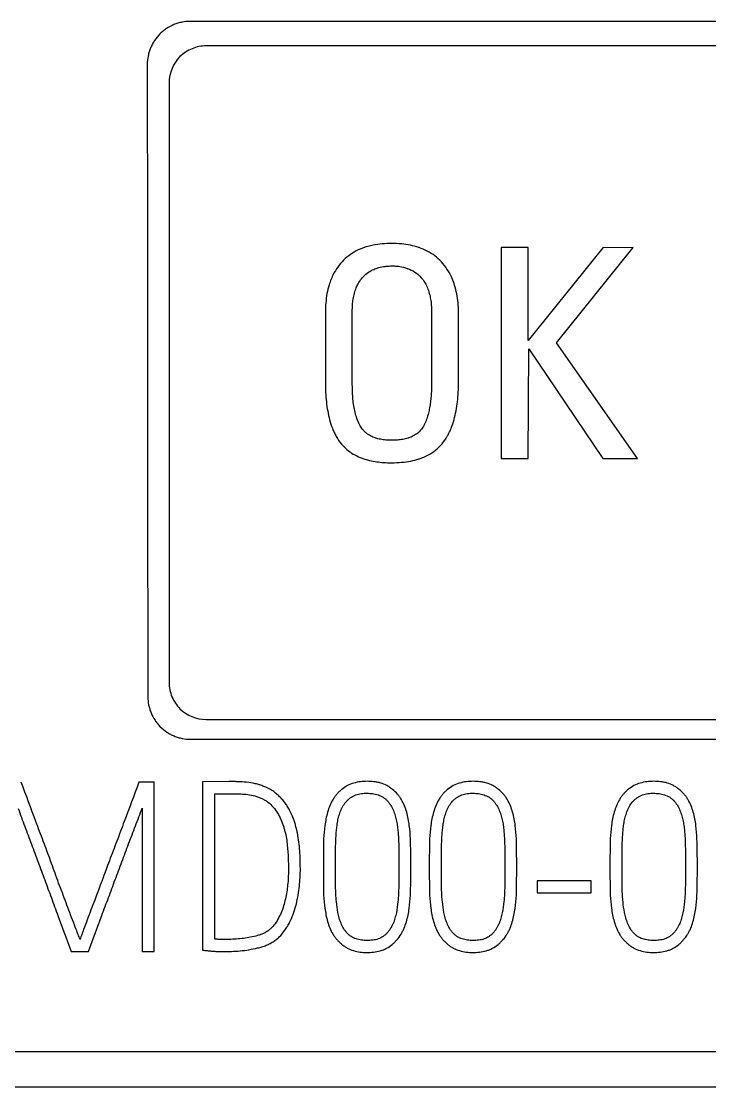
# Model space of a CAD drawing. Extents: x 0 to 420, y 0 to 297.
# Drawn here: x 150.06 to 156.56, y 167.31 to 177.39 of the extents above; entities that cross this region are included whole.
import ezdxf

# ---------------------------------------------------------------- set-up
doc = ezdxf.new("R2010")
doc.units = 0
doc.header["$LTSCALE"] = 23.1
doc.layers.add('10000_FRONT', color=7, linetype='CONTINUOUS')
doc.layers.add('10500_FRONT_LABELING', color=7, linetype='CONTINUOUS')

msp = doc.modelspace()

# ---------------------------------------------------------------- linework, layer by layer
at = {"layer": '10000_FRONT', "color": 7, "linetype": 'CONTINUOUS'}
for p, q in [((157.636, 177.388), (151.656, 177.388)), ((157.48, 177.156), (151.804, 177.156)), ((151.804, 170.783), (157.479, 170.783)), ((151.656, 170.596), (157.436, 170.596)), ((132.496, 167.642), (161.696, 167.642)), ((96.896, 167.309), (161.696, 167.309))]:
    msp.add_line(p, q, dxfattribs=at)
for points, knots in [([(151.656, 177.388), (151.629, 177.388), (151.603, 177.386), (151.563, 177.378), (151.55, 177.374), (151.525, 177.367), (151.512, 177.362), (151.475, 177.347), (151.451, 177.334), (151.418, 177.312), (151.407, 177.304), (151.386, 177.287), (151.376, 177.278), (151.348, 177.25), (151.331, 177.229), (151.309, 177.196), (151.302, 177.184), (151.289, 177.16), (151.284, 177.148), (151.273, 177.124), (151.269, 177.111), (151.261, 177.086), (151.258, 177.073), (151.25, 177.033), (151.247, 177.006), (151.247, 176.979)], [0, 0, 0, 0, 0.125, 0.125, 0.1875, 0.1875, 0.25, 0.25, 0.375, 0.375, 0.4375, 0.4375, 0.5, 0.5, 0.625, 0.625, 0.6875, 0.6875, 0.75, 0.75, 0.8125, 0.8125, 0.875, 0.875, 1, 1, 1, 1]), ([(151.804, 177.156), (151.758, 177.156), (151.713, 177.147), (151.628, 177.112), (151.589, 177.086), (151.492, 176.99), (151.454, 176.899), (151.454, 176.806)], [0, 0, 0, 0, 0.25, 0.25, 0.5, 0.5, 1, 1, 1, 1]), ([(151.454, 171.133), (151.454, 171.086), (151.463, 171.041), (151.498, 170.956), (151.524, 170.917), (151.621, 170.821), (151.712, 170.783), (151.804, 170.783)], [0, 0, 0, 0, 0.25, 0.25, 0.5, 0.5, 1, 1, 1, 1]), ([(151.252, 170.999), (151.252, 170.973), (151.255, 170.947), (151.263, 170.908), (151.266, 170.895), (151.274, 170.87), (151.278, 170.857), (151.293, 170.821), (151.306, 170.798), (151.328, 170.765), (151.335, 170.754), (151.352, 170.733), (151.361, 170.723), (151.389, 170.696), (151.409, 170.679), (151.442, 170.657), (151.454, 170.65), (151.477, 170.637), (151.489, 170.632), (151.513, 170.622), (151.526, 170.617), (151.551, 170.61), (151.564, 170.606), (151.603, 170.598), (151.629, 170.596), (151.656, 170.596)], [0, 0, 0, 0, 0.125, 0.125, 0.1875, 0.1875, 0.25, 0.25, 0.375, 0.375, 0.4375, 0.4375, 0.5, 0.5, 0.625, 0.625, 0.6875, 0.6875, 0.75, 0.75, 0.8125, 0.8125, 0.875, 0.875, 1, 1, 1, 1])]:
    msp.add_open_spline(points, degree=3, knots=knots, dxfattribs=at)
for points in [[(151.247, 176.979), (151.249, 174.985), (151.25, 172.992), (151.252, 170.999)], [(151.454, 176.806), (151.454, 174.915), (151.454, 173.024), (151.454, 171.133)]]:
    msp.add_open_spline(points, degree=3, dxfattribs=at)
at = {"layer": '10500_FRONT_LABELING', "color": 7, "linetype": 'CONTINUOUS'}
for p, q in [((154.594, 175.248), (154.594, 173.251)), ((154.848, 175.248), (154.594, 175.248)), ((154.848, 174.367), (154.848, 175.248)), ((155.554, 175.245), (154.848, 174.367)), ((155.116, 174.345), (155.841, 175.248)), ((155.841, 175.248), (155.554, 175.245)), ((152.931, 174.635), (152.931, 173.98)), ((153.186, 173.969), (153.186, 174.643)), ((153.935, 174.643), (153.935, 173.969)), ((154.19, 173.98), (154.19, 174.635)), ((154.848, 173.251), (154.856, 174.289)), ((154.856, 174.289), (155.554, 173.251)), ((155.883, 173.251), (155.116, 174.345)), ((154.594, 173.251), (154.848, 173.251)), ((155.554, 173.251), (155.883, 173.251)), ((151.314, 170.189), (151.168, 170.189)), ((151.314, 168.589), (151.314, 170.189)), ((152.017, 170.196), (151.771, 170.194)), ((151.771, 170.194), (151.771, 168.601)), ((151.885, 168.705), (151.885, 170.081)), ((151.885, 170.081), (152.062, 170.081)), ((151.199, 169.945), (151.199, 168.589)), ((152.912, 169.399), (152.912, 169.375)), ((153.026, 169.375), (153.026, 169.399)), ((153.627, 169.399), (153.627, 169.375)), ((153.739, 169.375), (153.739, 169.399)), ((153.914, 169.399), (153.914, 169.375)), ((154.028, 169.375), (154.028, 169.399)), ((154.629, 169.399), (154.629, 169.375)), ((154.741, 169.375), (154.741, 169.399)), ((155.622, 169.399), (155.622, 169.375)), ((155.736, 169.375), (155.736, 169.399)), ((156.337, 169.399), (156.337, 169.375)), ((156.449, 169.375), (156.449, 169.399)), ((154.933, 169.257), (154.933, 169.144)), ((155.444, 169.257), (154.933, 169.257)), ((155.444, 169.144), (155.444, 169.257)), ((154.933, 169.144), (155.444, 169.144)), ((150.527, 168.589), (150.691, 168.589)), ((151.199, 168.589), (151.314, 168.589))]:
    msp.add_line(p, q, dxfattribs=at)
for points, knots in [([(153.559, 175.287), (153.528, 175.287), (153.467, 175.284), (153.402, 175.275), (153.348, 175.263), (153.321, 175.256), (153.276, 175.24), (153.222, 175.218), (153.15, 175.172), (153.108, 175.134), (153.089, 175.113)], [0, 0, 0, 0, 0.166667, 0.333334, 0.381444, 0.491094, 0.5, 0.666667, 0.833333, 1, 1, 1, 1]), ([(154.029, 175.112), (154.009, 175.133), (153.968, 175.171), (153.896, 175.216), (153.842, 175.239), (153.795, 175.255), (153.768, 175.263), (153.715, 175.275), (153.651, 175.284), (153.59, 175.287), (153.559, 175.287)], [0, 0, 0, 0, 0.166667, 0.333333, 0.5, 0.514719, 0.625867, 0.666667, 0.833334, 1, 1, 1, 1]), ([(153.089, 175.113), (153.07, 175.092), (153.036, 175.048), (153.004, 174.991), (152.982, 174.939), (152.963, 174.887), (152.945, 174.813), (152.934, 174.726), (152.931, 174.666), (152.931, 174.635)], [0, 0, 0, 0, 0.166667, 0.333333, 0.384423, 0.5, 0.666667, 0.833333, 1, 1, 1, 1]), ([(154.19, 174.635), (154.19, 174.666), (154.187, 174.726), (154.175, 174.811), (154.156, 174.887), (154.137, 174.94), (154.114, 174.991), (154.083, 175.046), (154.048, 175.091), (154.029, 175.112)], [0, 0, 0, 0, 0.166667, 0.333333, 0.5, 0.629915, 0.666667, 0.833333, 1, 1, 1, 1]), ([(153.282, 174.964), (153.296, 174.979), (153.325, 175.006), (153.373, 175.036), (153.411, 175.051), (153.45, 175.063), (153.479, 175.068), (153.52, 175.073), (153.542, 175.074), (153.559, 175.074)], [0, 0, 0, 0, 0.2, 0.4, 0.550881, 0.6, 0.8, 0.838734, 1, 1, 1, 1]), ([(153.559, 175.074), (153.575, 175.074), (153.601, 175.073), (153.649, 175.067), (153.683, 175.059), (153.731, 175.042), (153.779, 175.019), (153.819, 174.984), (153.838, 174.963)], [0, 0, 0, 0, 0.161463, 0.25, 0.489973, 0.5, 0.75, 1, 1, 1, 1]), ([(153.186, 174.643), (153.186, 174.664), (153.187, 174.704), (153.193, 174.761), (153.205, 174.815), (153.22, 174.863), (153.236, 174.897), (153.255, 174.93), (153.27, 174.949), (153.282, 174.964)], [0, 0, 0, 0, 0.166667, 0.333333, 0.5, 0.666667, 0.782319, 0.833333, 1, 1, 1, 1]), ([(153.838, 174.963), (153.85, 174.949), (153.863, 174.932), (153.882, 174.899), (153.898, 174.866), (153.915, 174.815), (153.927, 174.76), (153.934, 174.703), (153.935, 174.664), (153.935, 174.643)], [0, 0, 0, 0, 0.166667, 0.188699, 0.333333, 0.5, 0.666667, 0.833333, 1, 1, 1, 1]), ([(152.931, 173.98), (152.931, 173.945), (152.933, 173.878), (152.94, 173.787), (152.952, 173.701), (152.97, 173.619), (152.991, 173.551), (153.014, 173.498), (153.04, 173.447), (153.064, 173.411), (153.083, 173.389)], [0, 0, 0, 0, 0.142857, 0.285714, 0.428571, 0.571429, 0.714286, 0.787596, 0.857143, 1, 1, 1, 1]), ([(154.035, 173.392), (154.053, 173.414), (154.076, 173.447), (154.103, 173.497), (154.126, 173.549), (154.149, 173.62), (154.168, 173.703), (154.181, 173.789), (154.188, 173.88), (154.19, 173.946), (154.19, 173.98)], [0, 0, 0, 0, 0.142857, 0.199284, 0.285714, 0.428571, 0.571429, 0.714286, 0.857143, 1, 1, 1, 1]), ([(153.28, 173.533), (153.27, 173.545), (153.259, 173.563), (153.24, 173.601), (153.223, 173.645), (153.208, 173.705), (153.197, 173.766), (153.19, 173.829), (153.187, 173.895), (153.186, 173.944), (153.186, 173.969)], [0, 0, 0, 0, 0.108855, 0.142857, 0.285715, 0.428572, 0.571429, 0.714286, 0.857143, 1, 1, 1, 1]), ([(153.935, 173.969), (153.935, 173.946), (153.934, 173.901), (153.931, 173.841), (153.925, 173.785), (153.917, 173.732), (153.906, 173.68), (153.891, 173.628), (153.876, 173.59), (153.859, 173.557), (153.849, 173.542), (153.84, 173.53)], [0, 0, 0, 0, 0.125, 0.25, 0.375, 0.5, 0.625, 0.75, 0.875, 0.905687, 1, 1, 1, 1]), ([(153.559, 173.425), (153.54, 173.425), (153.504, 173.426), (153.453, 173.433), (153.42, 173.441), (153.397, 173.449), (153.38, 173.455), (153.358, 173.466), (153.336, 173.479), (153.315, 173.495), (153.296, 173.512), (153.285, 173.526), (153.28, 173.533)], [0, 0, 0, 0, 0.166667, 0.333333, 0.494042, 0.5, 0.583334, 0.666667, 0.75, 0.833334, 0.916667, 1, 1, 1, 1]), ([(153.84, 173.53), (153.83, 173.516), (153.806, 173.492), (153.765, 173.465), (153.733, 173.451), (153.7, 173.441), (153.665, 173.432), (153.614, 173.426), (153.578, 173.425), (153.56, 173.425), (153.559, 173.425)], [0, 0, 0, 0, 0.166667, 0.333333, 0.478764, 0.5, 0.666667, 0.833333, 0.99567, 1, 1, 1, 1]), ([(153.083, 173.389), (153.099, 173.37), (153.134, 173.335), (153.194, 173.293), (153.249, 173.266), (153.295, 173.249), (153.342, 173.235), (153.398, 173.224), (153.448, 173.217), (153.5, 173.213), (153.532, 173.212), (153.559, 173.212)], [0, 0, 0, 0, 0.142857, 0.285714, 0.428571, 0.498918, 0.571429, 0.714286, 0.829821, 0.857143, 1, 1, 1, 1]), ([(153.559, 173.212), (153.591, 173.212), (153.622, 173.213), (153.682, 173.219), (153.738, 173.226), (153.793, 173.24), (153.847, 173.258), (153.902, 173.281), (153.975, 173.329), (154.016, 173.369), (154.035, 173.392)], [0, 0, 0, 0, 0.166667, 0.170183, 0.333333, 0.486583, 0.5, 0.666667, 0.833333, 1, 1, 1, 1]), ([(150.612, 168.703), (150.605, 168.718), (150.599, 168.733), (150.587, 168.764), (150.581, 168.779), (150.564, 168.826), (150.552, 168.857), (150.517, 168.949), (150.494, 169.011), (150.447, 169.135), (150.424, 169.197), (150.389, 169.29), (150.378, 169.321), (150.355, 169.383), (150.344, 169.414), (150.322, 169.477), (150.31, 169.508), (150.287, 169.57), (150.276, 169.601), (150.241, 169.693), (150.217, 169.755), (150.148, 169.941), (150.103, 170.066), (150.056, 170.189)], [0, 0, 0, 0, 0.03125, 0.03125, 0.0625, 0.0625, 0.125, 0.125, 0.25, 0.25, 0.375, 0.375, 0.4375, 0.4375, 0.5, 0.5, 0.5625, 0.5625, 0.625, 0.625, 0.75, 0.75, 1, 1, 1, 1]), ([(151.168, 170.189), (151.122, 170.065), (151.076, 169.941), (151.006, 169.756), (150.983, 169.694), (150.936, 169.57), (150.912, 169.508), (150.843, 169.323), (150.797, 169.199), (150.727, 169.013), (150.703, 168.951), (150.669, 168.858), (150.657, 168.827), (150.64, 168.78), (150.634, 168.765), (150.623, 168.734), (150.618, 168.718), (150.612, 168.703)], [0, 0, 0, 0, 0.25, 0.25, 0.375, 0.375, 0.5, 0.5, 0.75, 0.75, 0.875, 0.875, 0.9375, 0.9375, 0.96875, 0.96875, 1, 1, 1, 1]), ([(151.771, 168.601), (151.785, 168.599), (151.799, 168.598), (151.827, 168.595), (151.841, 168.594), (151.869, 168.591), (151.882, 168.59), (151.91, 168.589), (151.924, 168.588), (151.966, 168.587), (151.994, 168.587), (152.049, 168.589), (152.077, 168.59), (152.132, 168.594), (152.16, 168.598), (152.215, 168.606), (152.242, 168.611), (152.283, 168.62), (152.297, 168.623), (152.325, 168.631), (152.338, 168.635), (152.365, 168.644), (152.378, 168.65), (152.403, 168.661), (152.416, 168.668), (152.44, 168.682), (152.452, 168.69), (152.475, 168.707), (152.485, 168.716), (152.515, 168.745), (152.533, 168.767), (152.557, 168.802), (152.565, 168.814), (152.579, 168.838), (152.586, 168.85), (152.605, 168.888), (152.616, 168.913), (152.635, 168.966), (152.644, 168.993), (152.659, 169.047), (152.665, 169.074), (152.675, 169.129), (152.68, 169.157), (152.686, 169.212), (152.689, 169.239), (152.693, 169.295), (152.694, 169.323), (152.695, 169.379), (152.694, 169.407), (152.693, 169.463), (152.692, 169.491), (152.689, 169.547), (152.686, 169.575), (152.68, 169.631), (152.676, 169.658), (152.669, 169.699), (152.666, 169.713), (152.66, 169.741), (152.656, 169.754), (152.649, 169.781), (152.646, 169.795), (152.637, 169.822), (152.633, 169.836), (152.618, 169.875), (152.606, 169.901), (152.586, 169.938), (152.579, 169.95), (152.564, 169.974), (152.556, 169.986), (152.539, 170.008), (152.53, 170.019), (152.511, 170.04), (152.501, 170.05), (152.481, 170.069), (152.471, 170.079), (152.448, 170.096), (152.437, 170.105), (152.401, 170.127), (152.376, 170.14), (152.336, 170.155), (152.323, 170.16), (152.296, 170.168), (152.282, 170.172), (152.241, 170.182), (152.213, 170.186), (152.158, 170.191), (152.13, 170.193), (152.088, 170.195), (152.074, 170.195), (152.046, 170.196), (152.032, 170.196), (152.017, 170.196)], [0, 0, 0, 0, 0.015625, 0.015625, 0.03125, 0.03125, 0.046875, 0.046875, 0.0625, 0.0625, 0.09375, 0.09375, 0.125, 0.125, 0.15625, 0.15625, 0.1875, 0.1875, 0.203125, 0.203125, 0.21875, 0.21875, 0.234375, 0.234375, 0.25, 0.25, 0.265625, 0.265625, 0.28125, 0.28125, 0.3125, 0.3125, 0.328125, 0.328125, 0.34375, 0.34375, 0.375, 0.375, 0.40625, 0.40625, 0.4375, 0.4375, 0.46875, 0.46875, 0.5, 0.5, 0.53125, 0.53125, 0.5625, 0.5625, 0.59375, 0.59375, 0.625, 0.625, 0.65625, 0.65625, 0.671875, 0.671875, 0.6875, 0.6875, 0.703125, 0.703125, 0.71875, 0.71875, 0.75, 0.75, 0.765625, 0.765625, 0.78125, 0.78125, 0.796875, 0.796875, 0.8125, 0.8125, 0.828125, 0.828125, 0.84375, 0.84375, 0.875, 0.875, 0.890625, 0.890625, 0.90625, 0.90625, 0.9375, 0.9375, 0.96875, 0.96875, 0.984375, 0.984375, 1, 1, 1, 1]), ([(153.739, 169.399), (153.739, 169.442), (153.739, 169.484), (153.738, 169.569), (153.737, 169.611), (153.734, 169.696), (153.73, 169.738), (153.722, 169.801), (153.719, 169.822), (153.711, 169.864), (153.706, 169.885), (153.694, 169.926), (153.688, 169.946), (153.671, 169.986), (153.662, 170.006), (153.645, 170.033), (153.64, 170.042), (153.627, 170.06), (153.62, 170.068), (153.6, 170.093), (153.584, 170.108), (153.559, 170.128), (153.55, 170.135), (153.532, 170.147), (153.523, 170.152), (153.495, 170.167), (153.475, 170.175), (153.444, 170.184), (153.433, 170.187), (153.412, 170.191), (153.401, 170.193), (153.37, 170.197), (153.348, 170.198), (153.305, 170.198), (153.283, 170.197), (153.241, 170.192), (153.22, 170.187), (153.179, 170.175), (153.158, 170.167), (153.12, 170.147), (153.102, 170.135), (153.077, 170.115), (153.069, 170.108), (153.054, 170.093), (153.046, 170.085), (153.032, 170.068), (153.026, 170.06), (153.013, 170.042), (153.007, 170.033), (152.991, 170.005), (152.981, 169.986), (152.965, 169.947), (152.959, 169.926), (152.946, 169.885), (152.941, 169.864), (152.933, 169.822), (152.929, 169.802), (152.921, 169.738), (152.917, 169.696), (152.913, 169.612), (152.913, 169.569), (152.912, 169.484), (152.912, 169.442), (152.912, 169.399)], [0, 0, 0, 0, 0.0625, 0.0625, 0.125, 0.125, 0.1875, 0.1875, 0.21875, 0.21875, 0.25, 0.25, 0.28125, 0.28125, 0.3125, 0.3125, 0.328125, 0.328125, 0.34375, 0.34375, 0.375, 0.375, 0.390625, 0.390625, 0.40625, 0.40625, 0.4375, 0.4375, 0.453125, 0.453125, 0.46875, 0.46875, 0.5, 0.5, 0.53125, 0.53125, 0.5625, 0.5625, 0.59375, 0.59375, 0.625, 0.625, 0.640625, 0.640625, 0.65625, 0.65625, 0.671875, 0.671875, 0.6875, 0.6875, 0.71875, 0.71875, 0.75, 0.75, 0.78125, 0.78125, 0.8125, 0.8125, 0.875, 0.875, 0.9375, 0.9375, 1, 1, 1, 1]), ([(154.741, 169.399), (154.741, 169.442), (154.74, 169.484), (154.739, 169.569), (154.739, 169.611), (154.736, 169.696), (154.732, 169.738), (154.724, 169.801), (154.721, 169.822), (154.713, 169.864), (154.708, 169.885), (154.696, 169.926), (154.689, 169.946), (154.673, 169.986), (154.664, 170.006), (154.647, 170.033), (154.641, 170.042), (154.629, 170.06), (154.622, 170.068), (154.601, 170.093), (154.586, 170.108), (154.561, 170.128), (154.552, 170.135), (154.534, 170.147), (154.525, 170.152), (154.497, 170.167), (154.477, 170.175), (154.446, 170.184), (154.435, 170.187), (154.414, 170.191), (154.403, 170.193), (154.371, 170.197), (154.35, 170.198), (154.307, 170.198), (154.285, 170.197), (154.243, 170.192), (154.222, 170.187), (154.18, 170.175), (154.16, 170.167), (154.122, 170.147), (154.104, 170.135), (154.079, 170.115), (154.071, 170.108), (154.056, 170.093), (154.048, 170.085), (154.034, 170.068), (154.028, 170.06), (154.015, 170.042), (154.009, 170.033), (153.993, 170.005), (153.983, 169.986), (153.967, 169.947), (153.96, 169.926), (153.948, 169.885), (153.943, 169.864), (153.935, 169.822), (153.931, 169.802), (153.922, 169.738), (153.919, 169.696), (153.915, 169.612), (153.915, 169.569), (153.914, 169.484), (153.914, 169.442), (153.914, 169.399)], [0, 0, 0, 0, 0.0625, 0.0625, 0.125, 0.125, 0.1875, 0.1875, 0.21875, 0.21875, 0.25, 0.25, 0.28125, 0.28125, 0.3125, 0.3125, 0.328125, 0.328125, 0.34375, 0.34375, 0.375, 0.375, 0.390625, 0.390625, 0.40625, 0.40625, 0.4375, 0.4375, 0.453125, 0.453125, 0.46875, 0.46875, 0.5, 0.5, 0.53125, 0.53125, 0.5625, 0.5625, 0.59375, 0.59375, 0.625, 0.625, 0.640625, 0.640625, 0.65625, 0.65625, 0.671875, 0.671875, 0.6875, 0.6875, 0.71875, 0.71875, 0.75, 0.75, 0.78125, 0.78125, 0.8125, 0.8125, 0.875, 0.875, 0.9375, 0.9375, 1, 1, 1, 1]), ([(156.449, 169.399), (156.449, 169.442), (156.448, 169.484), (156.447, 169.569), (156.447, 169.611), (156.443, 169.696), (156.44, 169.738), (156.432, 169.801), (156.429, 169.822), (156.421, 169.864), (156.416, 169.885), (156.404, 169.926), (156.397, 169.946), (156.381, 169.986), (156.372, 170.006), (156.355, 170.033), (156.349, 170.042), (156.337, 170.06), (156.33, 170.068), (156.309, 170.093), (156.294, 170.108), (156.269, 170.128), (156.26, 170.135), (156.242, 170.147), (156.233, 170.152), (156.204, 170.167), (156.185, 170.175), (156.153, 170.184), (156.143, 170.187), (156.122, 170.191), (156.111, 170.193), (156.079, 170.197), (156.058, 170.198), (156.015, 170.198), (155.993, 170.197), (155.951, 170.192), (155.93, 170.187), (155.888, 170.175), (155.868, 170.167), (155.83, 170.147), (155.812, 170.135), (155.787, 170.115), (155.779, 170.108), (155.763, 170.093), (155.756, 170.085), (155.742, 170.068), (155.736, 170.06), (155.723, 170.042), (155.717, 170.033), (155.7, 170.005), (155.691, 169.986), (155.675, 169.947), (155.668, 169.926), (155.656, 169.885), (155.651, 169.864), (155.642, 169.822), (155.639, 169.802), (155.63, 169.738), (155.627, 169.696), (155.623, 169.612), (155.623, 169.569), (155.622, 169.484), (155.622, 169.442), (155.622, 169.399)], [0, 0, 0, 0, 0.0625, 0.0625, 0.125, 0.125, 0.1875, 0.1875, 0.21875, 0.21875, 0.25, 0.25, 0.28125, 0.28125, 0.3125, 0.3125, 0.328125, 0.328125, 0.34375, 0.34375, 0.375, 0.375, 0.390625, 0.390625, 0.40625, 0.40625, 0.4375, 0.4375, 0.453125, 0.453125, 0.46875, 0.46875, 0.5, 0.5, 0.53125, 0.53125, 0.5625, 0.5625, 0.59375, 0.59375, 0.625, 0.625, 0.640625, 0.640625, 0.65625, 0.65625, 0.671875, 0.671875, 0.6875, 0.6875, 0.71875, 0.71875, 0.75, 0.75, 0.78125, 0.78125, 0.8125, 0.8125, 0.875, 0.875, 0.9375, 0.9375, 1, 1, 1, 1]), ([(152.062, 170.081), (152.085, 170.081), (152.108, 170.08), (152.153, 170.078), (152.176, 170.076), (152.221, 170.07), (152.243, 170.066), (152.276, 170.057), (152.287, 170.053), (152.309, 170.045), (152.319, 170.041), (152.34, 170.031), (152.35, 170.026), (152.37, 170.014), (152.379, 170.008), (152.407, 169.987), (152.423, 169.971), (152.453, 169.936), (152.466, 169.917), (152.49, 169.879), (152.501, 169.858), (152.519, 169.817), (152.527, 169.796), (152.538, 169.763), (152.541, 169.752), (152.547, 169.73), (152.55, 169.719), (152.558, 169.686), (152.562, 169.663), (152.569, 169.619), (152.571, 169.596), (152.575, 169.551), (152.577, 169.529), (152.579, 169.484), (152.58, 169.461), (152.582, 169.416), (152.582, 169.393), (152.582, 169.348), (152.582, 169.325), (152.58, 169.28), (152.579, 169.258), (152.574, 169.213), (152.572, 169.19), (152.565, 169.146), (152.562, 169.124), (152.552, 169.079), (152.547, 169.057), (152.528, 168.992), (152.513, 168.949), (152.48, 168.889), (152.469, 168.869), (152.442, 168.833), (152.427, 168.816), (152.406, 168.797), (152.401, 168.793), (152.392, 168.786), (152.378, 168.776), (152.364, 168.767), (152.343, 168.757), (152.333, 168.753), (152.311, 168.745), (152.301, 168.742), (152.268, 168.732), (152.246, 168.727), (152.202, 168.718), (152.157, 168.711), (152.112, 168.707), (152.078, 168.705), (152.067, 168.704), (152.044, 168.703), (152.033, 168.703), (151.999, 168.702), (151.976, 168.703), (151.942, 168.703), (151.931, 168.703), (151.908, 168.703), (151.897, 168.704), (151.885, 168.705)], [0, 0, 0, 0, 0.03125, 0.03125, 0.0625, 0.0625, 0.09375, 0.09375, 0.109375, 0.109375, 0.125, 0.125, 0.140625, 0.140625, 0.15625, 0.15625, 0.1875, 0.1875, 0.21875, 0.21875, 0.25, 0.25, 0.28125, 0.28125, 0.296875, 0.296875, 0.3125, 0.3125, 0.34375, 0.34375, 0.375, 0.375, 0.40625, 0.40625, 0.4375, 0.4375, 0.46875, 0.46875, 0.5, 0.5, 0.53125, 0.53125, 0.5625, 0.5625, 0.59375, 0.59375, 0.625, 0.625, 0.6875, 0.6875, 0.71875, 0.71875, 0.75, 0.75, 0.757812, 0.757812, 0.765625, 0.78125, 0.78125, 0.796875, 0.796875, 0.8125, 0.8125, 0.84375, 0.84375, 0.875, 0.90625, 0.90625, 0.921875, 0.921875, 0.9375, 0.9375, 0.96875, 0.96875, 0.984375, 0.984375, 1, 1, 1, 1]), ([(153.026, 169.399), (153.026, 169.435), (153.026, 169.47), (153.027, 169.54), (153.028, 169.575), (153.029, 169.628), (153.03, 169.645), (153.032, 169.68), (153.033, 169.698), (153.036, 169.733), (153.038, 169.75), (153.042, 169.785), (153.045, 169.803), (153.051, 169.837), (153.055, 169.854), (153.065, 169.888), (153.07, 169.904), (153.08, 169.929), (153.084, 169.937), (153.092, 169.953), (153.096, 169.961), (153.11, 169.983), (153.121, 169.997), (153.139, 170.017), (153.145, 170.023), (153.158, 170.035), (153.165, 170.04), (153.18, 170.05), (153.187, 170.055), (153.203, 170.063), (153.211, 170.066), (153.237, 170.075), (153.254, 170.079), (153.28, 170.083), (153.289, 170.084), (153.307, 170.085), (153.316, 170.085), (153.342, 170.085), (153.36, 170.084), (153.386, 170.081), (153.395, 170.079), (153.412, 170.075), (153.421, 170.073), (153.446, 170.064), (153.462, 170.057), (153.485, 170.042), (153.492, 170.037), (153.506, 170.026), (153.512, 170.019), (153.524, 170.006), (153.529, 169.999), (153.54, 169.985), (153.545, 169.977), (153.559, 169.955), (153.567, 169.939), (153.581, 169.906), (153.587, 169.89), (153.597, 169.855), (153.601, 169.838), (153.608, 169.804), (153.61, 169.786), (153.615, 169.752), (153.617, 169.734), (153.62, 169.699), (153.621, 169.682), (153.623, 169.646), (153.624, 169.629), (153.625, 169.576), (153.626, 169.541), (153.627, 169.47), (153.627, 169.435), (153.627, 169.399)], [0, 0, 0, 0, 0.0625, 0.0625, 0.125, 0.125, 0.15625, 0.15625, 0.1875, 0.1875, 0.21875, 0.21875, 0.25, 0.25, 0.28125, 0.28125, 0.3125, 0.3125, 0.328125, 0.328125, 0.34375, 0.34375, 0.375, 0.375, 0.390625, 0.390625, 0.40625, 0.40625, 0.421875, 0.421875, 0.4375, 0.4375, 0.46875, 0.46875, 0.484375, 0.484375, 0.5, 0.5, 0.53125, 0.53125, 0.546875, 0.546875, 0.5625, 0.5625, 0.59375, 0.59375, 0.609375, 0.609375, 0.625, 0.625, 0.640625, 0.640625, 0.65625, 0.65625, 0.6875, 0.6875, 0.71875, 0.71875, 0.75, 0.75, 0.78125, 0.78125, 0.8125, 0.8125, 0.84375, 0.84375, 0.875, 0.875, 0.9375, 0.9375, 1, 1, 1, 1]), ([(154.028, 169.399), (154.028, 169.435), (154.028, 169.47), (154.029, 169.54), (154.029, 169.575), (154.031, 169.628), (154.032, 169.645), (154.034, 169.68), (154.035, 169.698), (154.038, 169.733), (154.04, 169.75), (154.044, 169.785), (154.047, 169.803), (154.053, 169.837), (154.057, 169.854), (154.067, 169.888), (154.072, 169.904), (154.082, 169.929), (154.086, 169.937), (154.094, 169.953), (154.098, 169.961), (154.112, 169.983), (154.122, 169.997), (154.141, 170.017), (154.147, 170.023), (154.16, 170.035), (154.167, 170.04), (154.182, 170.05), (154.189, 170.055), (154.205, 170.063), (154.213, 170.066), (154.238, 170.075), (154.256, 170.079), (154.282, 170.083), (154.291, 170.084), (154.309, 170.085), (154.318, 170.085), (154.344, 170.085), (154.362, 170.084), (154.388, 170.081), (154.397, 170.079), (154.414, 170.075), (154.423, 170.073), (154.448, 170.064), (154.464, 170.057), (154.487, 170.042), (154.494, 170.037), (154.507, 170.026), (154.514, 170.019), (154.526, 170.006), (154.531, 169.999), (154.542, 169.985), (154.547, 169.977), (154.561, 169.955), (154.569, 169.939), (154.583, 169.906), (154.589, 169.89), (154.599, 169.855), (154.603, 169.838), (154.61, 169.804), (154.612, 169.786), (154.617, 169.752), (154.618, 169.734), (154.622, 169.699), (154.623, 169.682), (154.625, 169.646), (154.626, 169.629), (154.627, 169.576), (154.628, 169.541), (154.628, 169.47), (154.629, 169.435), (154.629, 169.399)], [0, 0, 0, 0, 0.0625, 0.0625, 0.125, 0.125, 0.15625, 0.15625, 0.1875, 0.1875, 0.21875, 0.21875, 0.25, 0.25, 0.28125, 0.28125, 0.3125, 0.3125, 0.328125, 0.328125, 0.34375, 0.34375, 0.375, 0.375, 0.390625, 0.390625, 0.40625, 0.40625, 0.421875, 0.421875, 0.4375, 0.4375, 0.46875, 0.46875, 0.484375, 0.484375, 0.5, 0.5, 0.53125, 0.53125, 0.546875, 0.546875, 0.5625, 0.5625, 0.59375, 0.59375, 0.609375, 0.609375, 0.625, 0.625, 0.640625, 0.640625, 0.65625, 0.65625, 0.6875, 0.6875, 0.71875, 0.71875, 0.75, 0.75, 0.78125, 0.78125, 0.8125, 0.8125, 0.84375, 0.84375, 0.875, 0.875, 0.9375, 0.9375, 1, 1, 1, 1]), ([(155.736, 169.399), (155.736, 169.435), (155.736, 169.47), (155.737, 169.54), (155.737, 169.575), (155.739, 169.628), (155.74, 169.645), (155.742, 169.68), (155.743, 169.698), (155.746, 169.733), (155.748, 169.75), (155.752, 169.785), (155.755, 169.803), (155.761, 169.837), (155.765, 169.854), (155.775, 169.888), (155.78, 169.904), (155.79, 169.929), (155.793, 169.937), (155.801, 169.953), (155.806, 169.961), (155.82, 169.983), (155.83, 169.997), (155.848, 170.017), (155.855, 170.023), (155.868, 170.035), (155.875, 170.04), (155.889, 170.05), (155.897, 170.055), (155.913, 170.063), (155.921, 170.066), (155.946, 170.075), (155.964, 170.079), (155.99, 170.083), (155.999, 170.084), (156.017, 170.085), (156.025, 170.085), (156.052, 170.085), (156.069, 170.084), (156.096, 170.081), (156.104, 170.079), (156.122, 170.075), (156.13, 170.073), (156.156, 170.064), (156.172, 170.057), (156.195, 170.042), (156.202, 170.037), (156.215, 170.026), (156.222, 170.019), (156.234, 170.006), (156.239, 169.999), (156.25, 169.985), (156.255, 169.977), (156.269, 169.955), (156.277, 169.939), (156.291, 169.906), (156.297, 169.89), (156.307, 169.855), (156.311, 169.838), (156.317, 169.804), (156.32, 169.786), (156.325, 169.752), (156.326, 169.734), (156.329, 169.699), (156.331, 169.682), (156.333, 169.646), (156.333, 169.629), (156.335, 169.576), (156.336, 169.541), (156.336, 169.47), (156.337, 169.435), (156.337, 169.399)], [0, 0, 0, 0, 0.0625, 0.0625, 0.125, 0.125, 0.15625, 0.15625, 0.1875, 0.1875, 0.21875, 0.21875, 0.25, 0.25, 0.28125, 0.28125, 0.3125, 0.3125, 0.328125, 0.328125, 0.34375, 0.34375, 0.375, 0.375, 0.390625, 0.390625, 0.40625, 0.40625, 0.421875, 0.421875, 0.4375, 0.4375, 0.46875, 0.46875, 0.484375, 0.484375, 0.5, 0.5, 0.53125, 0.53125, 0.546875, 0.546875, 0.5625, 0.5625, 0.59375, 0.59375, 0.609375, 0.609375, 0.625, 0.625, 0.640625, 0.640625, 0.65625, 0.65625, 0.6875, 0.6875, 0.71875, 0.71875, 0.75, 0.75, 0.78125, 0.78125, 0.8125, 0.8125, 0.84375, 0.84375, 0.875, 0.875, 0.9375, 0.9375, 1, 1, 1, 1]), ([(150.027, 169.941), (150.047, 169.884), (150.068, 169.828), (150.11, 169.715), (150.131, 169.659), (150.173, 169.547), (150.194, 169.491), (150.236, 169.378), (150.256, 169.321), (150.288, 169.237), (150.298, 169.209), (150.319, 169.153), (150.33, 169.125), (150.361, 169.04), (150.381, 168.984), (150.444, 168.815), (150.485, 168.702), (150.527, 168.589)], [0, 0, 0, 0, 0.125, 0.125, 0.25, 0.25, 0.375, 0.375, 0.5, 0.5, 0.5625, 0.5625, 0.625, 0.625, 0.75, 0.75, 1, 1, 1, 1]), ([(150.691, 168.589), (150.733, 168.702), (150.775, 168.816), (150.838, 168.985), (150.86, 169.042), (150.891, 169.126), (150.902, 169.155), (150.923, 169.211), (150.933, 169.24), (150.965, 169.324), (150.986, 169.381), (151.029, 169.494), (151.05, 169.55), (151.092, 169.663), (151.114, 169.72), (151.157, 169.832), (151.179, 169.889), (151.199, 169.945)], [0, 0, 0, 0, 0.25, 0.25, 0.375, 0.375, 0.4375, 0.4375, 0.5, 0.5, 0.625, 0.625, 0.75, 0.75, 0.875, 0.875, 1, 1, 1, 1]), ([(152.912, 169.375), (152.912, 169.333), (152.912, 169.291), (152.913, 169.206), (152.913, 169.164), (152.917, 169.08), (152.921, 169.038), (152.929, 168.976), (152.933, 168.955), (152.941, 168.913), (152.946, 168.893), (152.958, 168.851), (152.965, 168.831), (152.981, 168.791), (152.99, 168.772), (153.007, 168.745), (153.013, 168.736), (153.026, 168.718), (153.032, 168.71), (153.046, 168.694), (153.054, 168.686), (153.069, 168.671), (153.077, 168.664), (153.093, 168.65), (153.102, 168.644), (153.12, 168.631), (153.129, 168.626), (153.157, 168.611), (153.176, 168.603), (153.218, 168.59), (153.239, 168.586), (153.281, 168.58), (153.302, 168.578), (153.334, 168.578), (153.345, 168.579), (153.367, 168.58), (153.377, 168.581), (153.409, 168.585), (153.43, 168.589), (153.46, 168.598), (153.47, 168.601), (153.49, 168.609), (153.5, 168.614), (153.529, 168.629), (153.546, 168.641), (153.571, 168.661), (153.579, 168.669), (153.594, 168.684), (153.602, 168.692), (153.622, 168.716), (153.635, 168.733), (153.652, 168.761), (153.657, 168.77), (153.667, 168.789), (153.671, 168.799), (153.684, 168.828), (153.691, 168.848), (153.703, 168.889), (153.709, 168.91), (153.717, 168.952), (153.721, 168.973), (153.73, 169.036), (153.733, 169.078), (153.737, 169.163), (153.738, 169.205), (153.739, 169.29), (153.739, 169.333), (153.739, 169.375)], [0, 0, 0, 0, 0.0625, 0.0625, 0.125, 0.125, 0.1875, 0.1875, 0.21875, 0.21875, 0.25, 0.25, 0.28125, 0.28125, 0.3125, 0.3125, 0.328125, 0.328125, 0.34375, 0.34375, 0.359375, 0.359375, 0.375, 0.375, 0.390625, 0.390625, 0.40625, 0.40625, 0.4375, 0.4375, 0.46875, 0.46875, 0.5, 0.5, 0.515625, 0.515625, 0.53125, 0.53125, 0.5625, 0.5625, 0.578125, 0.578125, 0.59375, 0.59375, 0.625, 0.625, 0.640625, 0.640625, 0.65625, 0.65625, 0.6875, 0.6875, 0.703125, 0.703125, 0.71875, 0.71875, 0.75, 0.75, 0.78125, 0.78125, 0.8125, 0.8125, 0.875, 0.875, 0.9375, 0.9375, 1, 1, 1, 1]), ([(153.627, 169.375), (153.627, 169.34), (153.627, 169.305), (153.626, 169.235), (153.625, 169.199), (153.623, 169.147), (153.623, 169.129), (153.62, 169.094), (153.619, 169.077), (153.614, 169.025), (153.609, 168.99), (153.599, 168.938), (153.594, 168.921), (153.584, 168.887), (153.579, 168.871), (153.569, 168.846), (153.565, 168.838), (153.557, 168.823), (153.553, 168.815), (153.544, 168.8), (153.539, 168.793), (153.528, 168.779), (153.523, 168.772), (153.511, 168.759), (153.505, 168.753), (153.492, 168.741), (153.485, 168.736), (153.463, 168.721), (153.447, 168.713), (153.413, 168.701), (153.396, 168.697), (153.361, 168.693), (153.343, 168.692), (153.308, 168.692), (153.29, 168.693), (153.264, 168.696), (153.256, 168.698), (153.238, 168.702), (153.23, 168.704), (153.205, 168.713), (153.189, 168.72), (153.167, 168.735), (153.159, 168.741), (153.146, 168.752), (153.14, 168.758), (153.128, 168.772), (153.123, 168.778), (153.112, 168.793), (153.107, 168.8), (153.093, 168.823), (153.086, 168.839), (153.073, 168.871), (153.067, 168.888), (153.058, 168.922), (153.054, 168.939), (153.043, 168.99), (153.039, 169.025), (153.034, 169.077), (153.032, 169.095), (153.03, 169.129), (153.029, 169.147), (153.028, 169.2), (153.027, 169.235), (153.026, 169.305), (153.026, 169.34), (153.026, 169.375)], [0, 0, 0, 0, 0.0625, 0.0625, 0.125, 0.125, 0.15625, 0.15625, 0.1875, 0.1875, 0.25, 0.25, 0.28125, 0.28125, 0.3125, 0.3125, 0.328125, 0.328125, 0.34375, 0.34375, 0.359375, 0.359375, 0.375, 0.375, 0.390625, 0.390625, 0.40625, 0.40625, 0.4375, 0.4375, 0.46875, 0.46875, 0.5, 0.5, 0.53125, 0.53125, 0.546875, 0.546875, 0.5625, 0.5625, 0.59375, 0.59375, 0.609375, 0.609375, 0.625, 0.625, 0.640625, 0.640625, 0.65625, 0.65625, 0.6875, 0.6875, 0.71875, 0.71875, 0.75, 0.75, 0.8125, 0.8125, 0.84375, 0.84375, 0.875, 0.875, 0.9375, 0.9375, 1, 1, 1, 1]), ([(153.914, 169.375), (153.914, 169.333), (153.914, 169.291), (153.915, 169.206), (153.915, 169.164), (153.919, 169.08), (153.922, 169.038), (153.931, 168.976), (153.934, 168.955), (153.943, 168.913), (153.948, 168.893), (153.96, 168.851), (153.967, 168.831), (153.983, 168.791), (153.992, 168.772), (154.009, 168.745), (154.015, 168.736), (154.028, 168.718), (154.034, 168.71), (154.048, 168.694), (154.056, 168.686), (154.071, 168.671), (154.079, 168.664), (154.095, 168.65), (154.104, 168.644), (154.121, 168.631), (154.13, 168.626), (154.159, 168.611), (154.178, 168.603), (154.22, 168.59), (154.241, 168.586), (154.283, 168.58), (154.304, 168.578), (154.336, 168.578), (154.347, 168.579), (154.368, 168.58), (154.379, 168.581), (154.411, 168.585), (154.431, 168.589), (154.462, 168.598), (154.472, 168.601), (154.492, 168.609), (154.502, 168.614), (154.53, 168.629), (154.548, 168.641), (154.573, 168.661), (154.581, 168.669), (154.596, 168.684), (154.603, 168.692), (154.624, 168.716), (154.637, 168.733), (154.654, 168.761), (154.659, 168.77), (154.669, 168.789), (154.673, 168.799), (154.686, 168.828), (154.693, 168.848), (154.705, 168.889), (154.71, 168.91), (154.719, 168.952), (154.723, 168.973), (154.732, 169.036), (154.735, 169.078), (154.739, 169.163), (154.739, 169.205), (154.74, 169.29), (154.741, 169.333), (154.741, 169.375)], [0, 0, 0, 0, 0.0625, 0.0625, 0.125, 0.125, 0.1875, 0.1875, 0.21875, 0.21875, 0.25, 0.25, 0.28125, 0.28125, 0.3125, 0.3125, 0.328125, 0.328125, 0.34375, 0.34375, 0.359375, 0.359375, 0.375, 0.375, 0.390625, 0.390625, 0.40625, 0.40625, 0.4375, 0.4375, 0.46875, 0.46875, 0.5, 0.5, 0.515625, 0.515625, 0.53125, 0.53125, 0.5625, 0.5625, 0.578125, 0.578125, 0.59375, 0.59375, 0.625, 0.625, 0.640625, 0.640625, 0.65625, 0.65625, 0.6875, 0.6875, 0.703125, 0.703125, 0.71875, 0.71875, 0.75, 0.75, 0.78125, 0.78125, 0.8125, 0.8125, 0.875, 0.875, 0.9375, 0.9375, 1, 1, 1, 1]), ([(154.629, 169.375), (154.629, 169.34), (154.628, 169.305), (154.628, 169.235), (154.627, 169.199), (154.625, 169.147), (154.625, 169.129), (154.622, 169.094), (154.621, 169.077), (154.616, 169.025), (154.611, 168.99), (154.6, 168.938), (154.596, 168.921), (154.586, 168.887), (154.581, 168.871), (154.571, 168.846), (154.567, 168.838), (154.559, 168.823), (154.555, 168.815), (154.546, 168.8), (154.541, 168.793), (154.53, 168.779), (154.525, 168.772), (154.513, 168.759), (154.507, 168.753), (154.494, 168.741), (154.486, 168.736), (154.465, 168.721), (154.449, 168.713), (154.415, 168.701), (154.398, 168.697), (154.363, 168.693), (154.345, 168.692), (154.31, 168.692), (154.292, 168.693), (154.266, 168.696), (154.258, 168.698), (154.24, 168.702), (154.232, 168.704), (154.207, 168.713), (154.191, 168.72), (154.168, 168.735), (154.161, 168.741), (154.148, 168.752), (154.142, 168.758), (154.13, 168.772), (154.124, 168.778), (154.114, 168.793), (154.109, 168.8), (154.095, 168.823), (154.088, 168.839), (154.075, 168.871), (154.069, 168.888), (154.06, 168.922), (154.056, 168.939), (154.045, 168.99), (154.041, 169.025), (154.036, 169.077), (154.034, 169.095), (154.032, 169.129), (154.031, 169.147), (154.029, 169.2), (154.029, 169.235), (154.028, 169.305), (154.028, 169.34), (154.028, 169.375)], [0, 0, 0, 0, 0.0625, 0.0625, 0.125, 0.125, 0.15625, 0.15625, 0.1875, 0.1875, 0.25, 0.25, 0.28125, 0.28125, 0.3125, 0.3125, 0.328125, 0.328125, 0.34375, 0.34375, 0.359375, 0.359375, 0.375, 0.375, 0.390625, 0.390625, 0.40625, 0.40625, 0.4375, 0.4375, 0.46875, 0.46875, 0.5, 0.5, 0.53125, 0.53125, 0.546875, 0.546875, 0.5625, 0.5625, 0.59375, 0.59375, 0.609375, 0.609375, 0.625, 0.625, 0.640625, 0.640625, 0.65625, 0.65625, 0.6875, 0.6875, 0.71875, 0.71875, 0.75, 0.75, 0.8125, 0.8125, 0.84375, 0.84375, 0.875, 0.875, 0.9375, 0.9375, 1, 1, 1, 1]), ([(155.622, 169.375), (155.622, 169.333), (155.622, 169.291), (155.623, 169.206), (155.623, 169.164), (155.627, 169.08), (155.63, 169.038), (155.639, 168.976), (155.642, 168.955), (155.651, 168.913), (155.656, 168.893), (155.668, 168.851), (155.675, 168.831), (155.691, 168.791), (155.7, 168.772), (155.717, 168.745), (155.723, 168.736), (155.735, 168.718), (155.742, 168.71), (155.756, 168.694), (155.763, 168.686), (155.779, 168.671), (155.787, 168.664), (155.803, 168.65), (155.812, 168.644), (155.829, 168.631), (155.838, 168.626), (155.866, 168.611), (155.886, 168.603), (155.928, 168.59), (155.948, 168.586), (155.991, 168.58), (156.012, 168.578), (156.044, 168.578), (156.055, 168.579), (156.076, 168.58), (156.087, 168.581), (156.119, 168.585), (156.139, 168.589), (156.17, 168.598), (156.18, 168.601), (156.2, 168.609), (156.21, 168.614), (156.238, 168.629), (156.256, 168.641), (156.281, 168.661), (156.289, 168.669), (156.304, 168.684), (156.311, 168.692), (156.332, 168.716), (156.345, 168.733), (156.362, 168.761), (156.367, 168.77), (156.377, 168.789), (156.381, 168.799), (156.394, 168.828), (156.401, 168.848), (156.413, 168.889), (156.418, 168.91), (156.427, 168.952), (156.431, 168.973), (156.44, 169.036), (156.443, 169.078), (156.447, 169.163), (156.447, 169.205), (156.448, 169.29), (156.449, 169.333), (156.449, 169.375)], [0, 0, 0, 0, 0.0625, 0.0625, 0.125, 0.125, 0.1875, 0.1875, 0.21875, 0.21875, 0.25, 0.25, 0.28125, 0.28125, 0.3125, 0.3125, 0.328125, 0.328125, 0.34375, 0.34375, 0.359375, 0.359375, 0.375, 0.375, 0.390625, 0.390625, 0.40625, 0.40625, 0.4375, 0.4375, 0.46875, 0.46875, 0.5, 0.5, 0.515625, 0.515625, 0.53125, 0.53125, 0.5625, 0.5625, 0.578125, 0.578125, 0.59375, 0.59375, 0.625, 0.625, 0.640625, 0.640625, 0.65625, 0.65625, 0.6875, 0.6875, 0.703125, 0.703125, 0.71875, 0.71875, 0.75, 0.75, 0.78125, 0.78125, 0.8125, 0.8125, 0.875, 0.875, 0.9375, 0.9375, 1, 1, 1, 1]), ([(156.337, 169.375), (156.337, 169.34), (156.336, 169.305), (156.335, 169.235), (156.335, 169.199), (156.333, 169.147), (156.332, 169.129), (156.33, 169.094), (156.329, 169.077), (156.324, 169.025), (156.319, 168.99), (156.308, 168.938), (156.304, 168.921), (156.294, 168.887), (156.289, 168.871), (156.278, 168.846), (156.275, 168.838), (156.267, 168.823), (156.263, 168.815), (156.253, 168.8), (156.248, 168.793), (156.238, 168.779), (156.233, 168.772), (156.221, 168.759), (156.215, 168.753), (156.201, 168.741), (156.194, 168.736), (156.172, 168.721), (156.157, 168.713), (156.123, 168.701), (156.106, 168.697), (156.071, 168.693), (156.053, 168.692), (156.018, 168.692), (156, 168.693), (155.974, 168.696), (155.965, 168.698), (155.948, 168.702), (155.94, 168.704), (155.914, 168.713), (155.899, 168.72), (155.876, 168.735), (155.869, 168.741), (155.856, 168.752), (155.85, 168.758), (155.838, 168.772), (155.832, 168.778), (155.822, 168.793), (155.817, 168.8), (155.803, 168.823), (155.796, 168.839), (155.783, 168.871), (155.777, 168.888), (155.768, 168.922), (155.764, 168.939), (155.753, 168.99), (155.749, 169.025), (155.744, 169.077), (155.742, 169.095), (155.74, 169.129), (155.739, 169.147), (155.737, 169.2), (155.737, 169.235), (155.736, 169.305), (155.736, 169.34), (155.736, 169.375)], [0, 0, 0, 0, 0.0625, 0.0625, 0.125, 0.125, 0.15625, 0.15625, 0.1875, 0.1875, 0.25, 0.25, 0.28125, 0.28125, 0.3125, 0.3125, 0.328125, 0.328125, 0.34375, 0.34375, 0.359375, 0.359375, 0.375, 0.375, 0.390625, 0.390625, 0.40625, 0.40625, 0.4375, 0.4375, 0.46875, 0.46875, 0.5, 0.5, 0.53125, 0.53125, 0.546875, 0.546875, 0.5625, 0.5625, 0.59375, 0.59375, 0.609375, 0.609375, 0.625, 0.625, 0.640625, 0.640625, 0.65625, 0.65625, 0.6875, 0.6875, 0.71875, 0.71875, 0.75, 0.75, 0.8125, 0.8125, 0.84375, 0.84375, 0.875, 0.875, 0.9375, 0.9375, 1, 1, 1, 1])]:
    msp.add_open_spline(points, degree=3, knots=knots, dxfattribs=at)

doc.saveas('drawing.dxf')
